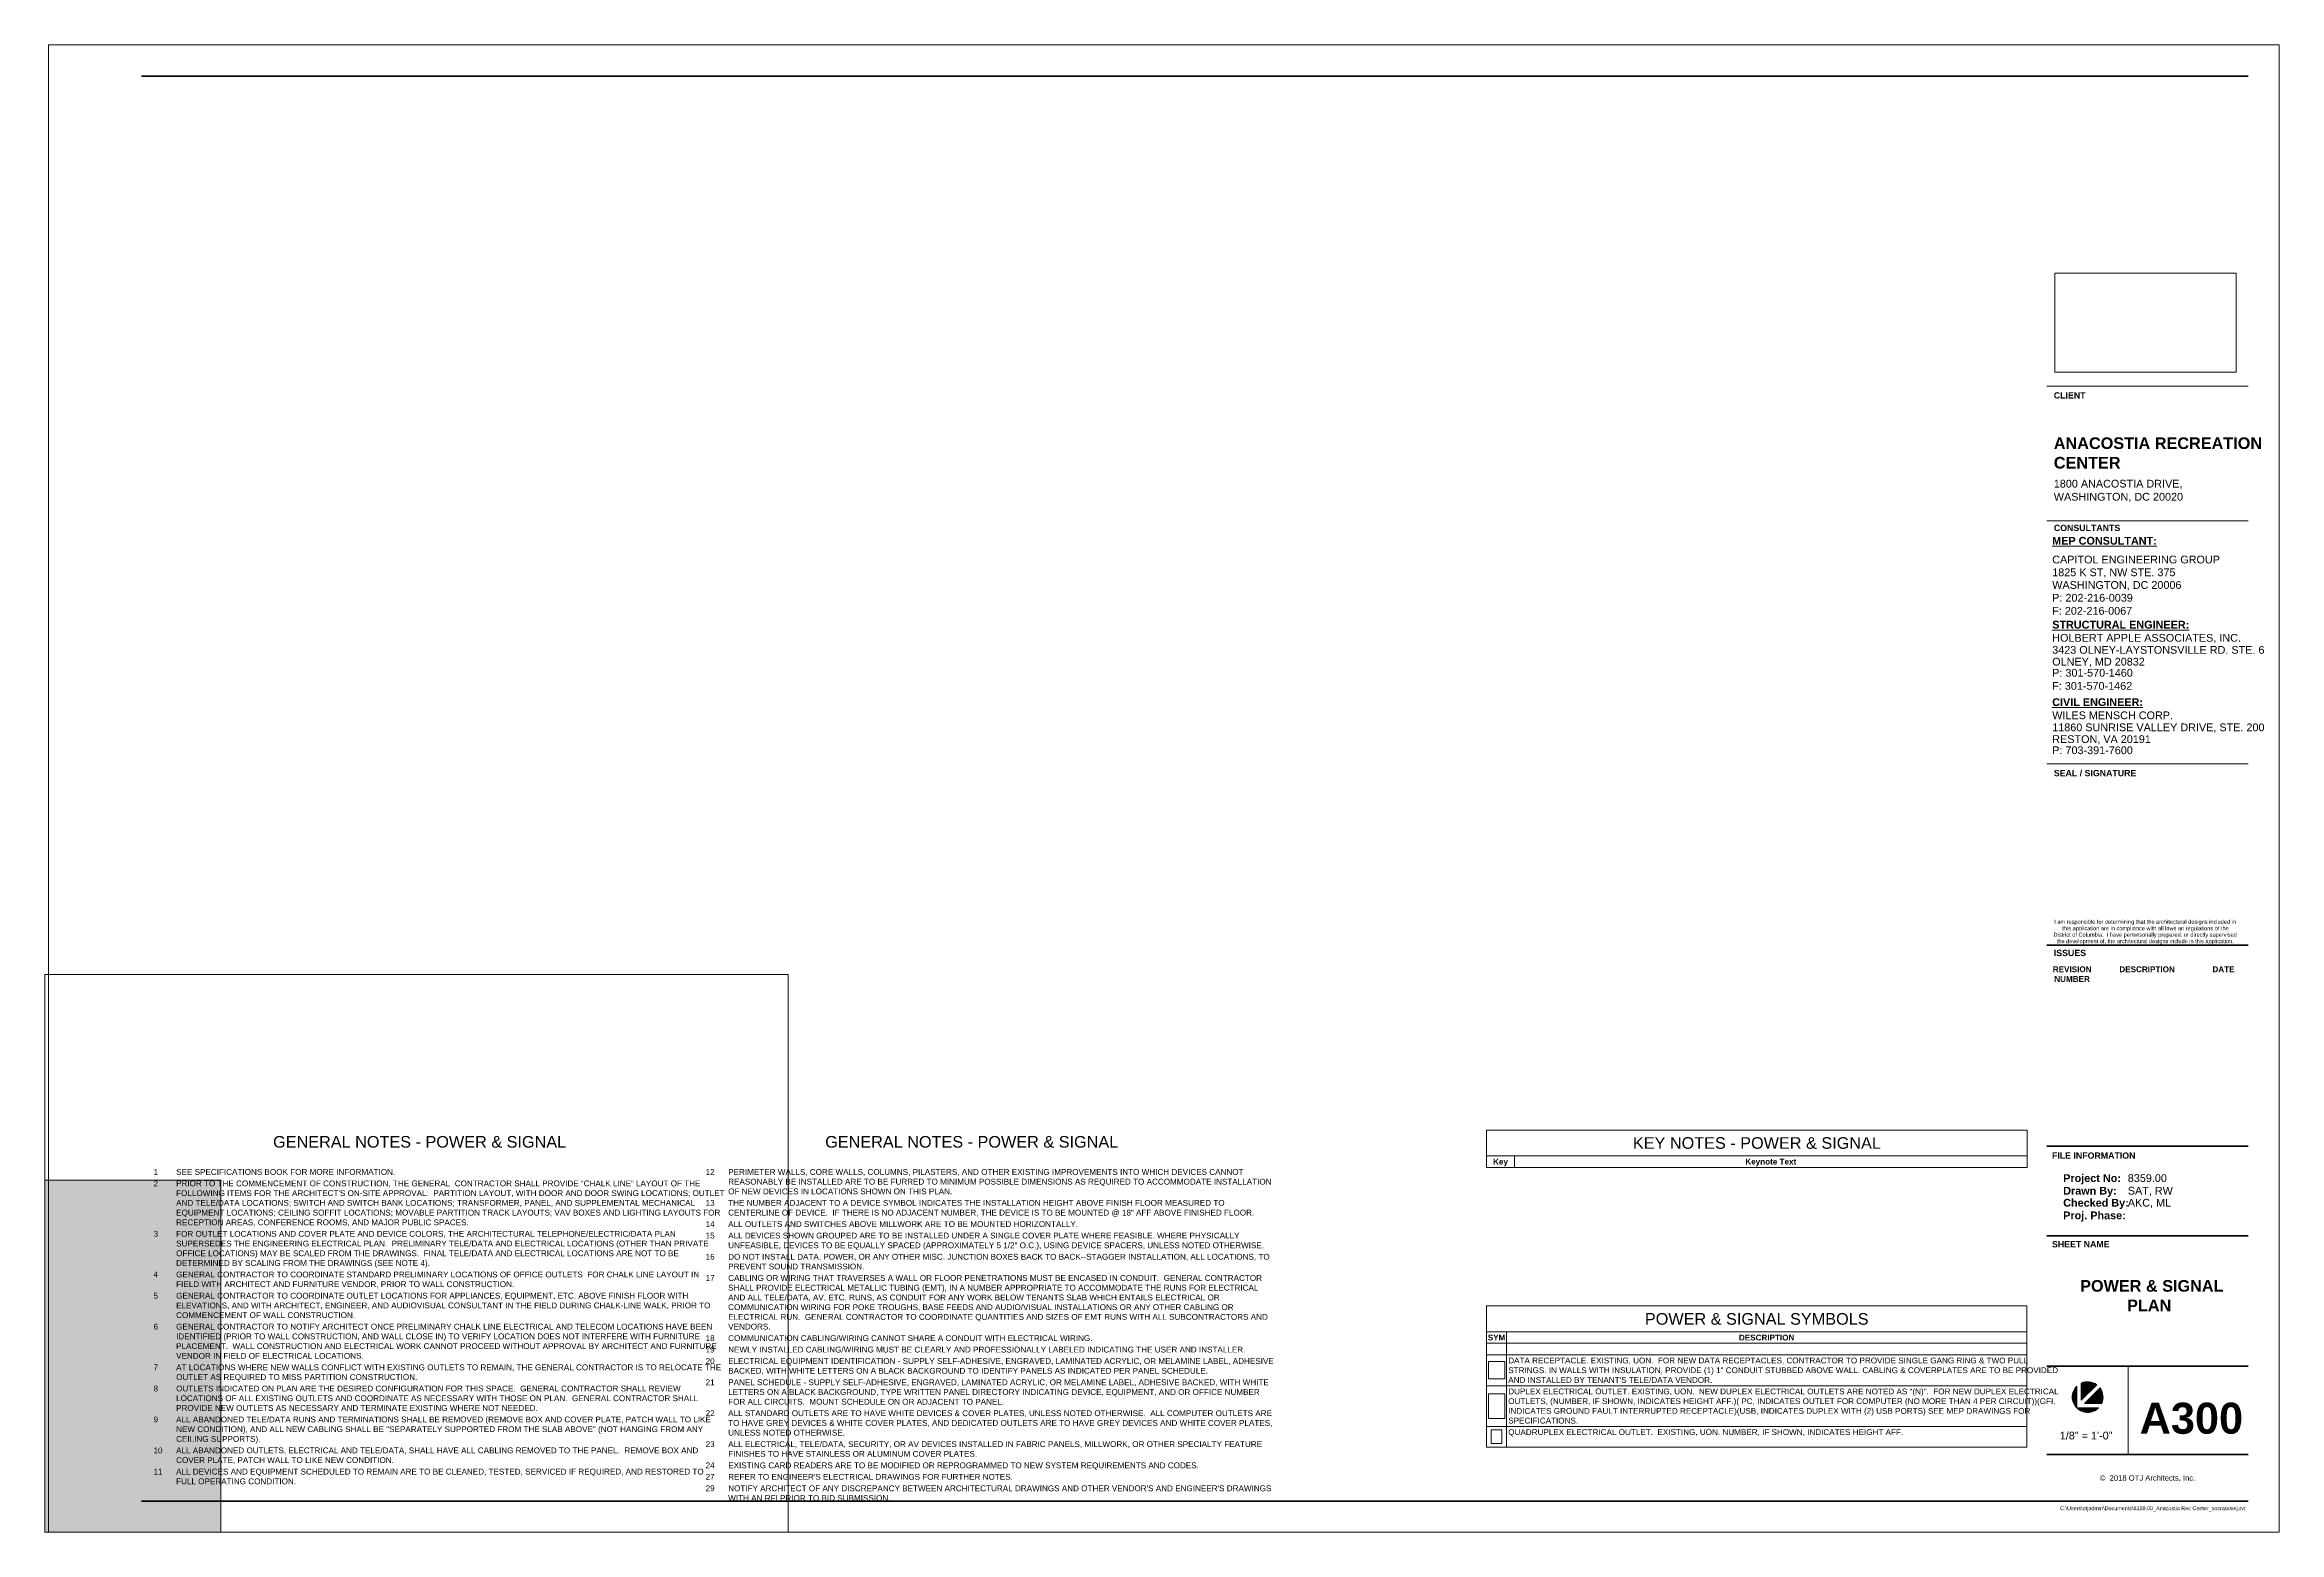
# Paper-space layout 'Layout1' of a CAD drawing. Header units: inches. Extents: x 0 to 36.1, y 0 to 24.
# The model-space entities are those that its viewports show. They can reach past a viewport. Long polylines and large blocks are cut down to what shows.
import ezdxf

# ---------------------------------------------------------------- set-up
doc = ezdxf.new("R2010")
doc.units = ezdxf.units.IN
doc.header["$MEASUREMENT"] = 0
for name, color, linetype, lineweight in [('A-ANNO-NOTE', 131, 'Continuous', 13), ('A-DETL-THIN', 151, 'Continuous', 9), ('A-WALL-PATT', 111, 'Continuous', 13), ('G-ANNO-SCHD', 231, 'Continuous', 9), ('G-ANNO-TTLB', 6, 'Continuous', 9), ('G-ANNO-TTLB-THIN', 151, 'Continuous', 9), ('G-ANNO-TTLB-WIDE', 214, 'Continuous', 50), ('I-WALL', 2, 'Continuous', 13)]:
    doc.layers.add(name, color=color, linetype=linetype, lineweight=lineweight)
doc.styles.add('Arial', font='arial.ttf', dxfattribs={"height": 0.06478088543391539})
doc.styles.add('Arial_B', font='arialbd.ttf', dxfattribs={"height": 0.09374999999999999})
doc.styles.add('Swis721 Lt BT_1', font='swissl.ttf', dxfattribs={"height": 0.1875})
doc.styles.add('Swis721 Lt BT_2', font='swissl.ttf', dxfattribs={"height": 0.09374999999999999})
doc.styles.add('Swis721 Lt BT_3', font='swissl.ttf', dxfattribs={"height": 0.08808360477741585})
doc.styles.add('Swis721 Lt BT_4', font='swissl.ttf', dxfattribs={"height": 0.125})
doc.styles.add('Swis721 Lt BT_5', font='swissl.ttf', dxfattribs={"height": 0.06249999999999999})
doc.styles.add('Swis721 Lt BT_B_1', font='', dxfattribs={"height": 0.09374999999999999})
doc.styles.add('Swis721 Lt BT_B_2', font='', dxfattribs={"height": 0.1015625})
doc.styles.add('Swis721 Lt BT_B_3', font='', dxfattribs={"height": 0.125})
doc.styles.add('Swis721 Lt BT_B_4', font='', dxfattribs={"height": 0.5})
doc.styles.add('Swis721 Lt BT_B_5', font='', dxfattribs={"height": 0.1875})
doc.styles.get('Swis721 Lt BT_B_1').set_extended_font_data('Swis721 Lt BT', bold=True)
doc.styles.get('Swis721 Lt BT_B_2').set_extended_font_data('Swis721 Lt BT', bold=True)
doc.styles.get('Swis721 Lt BT_B_3').set_extended_font_data('Swis721 Lt BT', bold=True)
doc.styles.get('Swis721 Lt BT_B_4').set_extended_font_data('Swis721 Lt BT', bold=True)
doc.styles.get('Swis721 Lt BT_B_5').set_extended_font_data('Swis721 Lt BT', bold=True)
picture_1 = doc.add_image_def('image1.jpg', size_in_pixel=(59, 77))
picture_2 = doc.add_image_def('image2.jpg', size_in_pixel=(225, 339))
picture_3 = doc.add_image_def('image3.jpg', size_in_pixel=(239, 253))
picture_4 = doc.add_image_def('image4.jpg', size_in_pixel=(2551, 1396))

# ---------------------------------------------------------------- blocks, each defined once
blk = doc.blocks.new('Titleblock - 24 x 36 - DC-6820859-POWER _ SIGNAL PLAN')
at = {"layer": 'G-ANNO-TTLB'}
h = blk.add_hatch(color=256, dxfattribs=at)
edge = h.paths.add_edge_path(flags=0)
edge.add_line((32.74361574744325, 2.366289712525808), (32.74361574744327, 2.014726805234743))
edge.add_arc((32.91939720108876, 2.190508258880287), 0.2485925157591469, 134.9999999999976, 225.0000000000103, ccw=False)
h = blk.add_hatch(color=256, dxfattribs=at)
edge = h.paths.add_edge_path(flags=0)
edge.add_line((32.8167311932547, 2.139542678589014), (32.81673119325466, 2.416910400493113))
edge.add_arc((32.91939720108876, 2.190508258880245), 0.2485925157591927, 53.456519335273924, 114.39274636470441, ccw=False)
edge.add_line((33.06741730075156, 2.390228786085882), (32.8167311932547, 2.139542678589014))
h = blk.add_hatch(color=256, dxfattribs=at)
edge = h.paths.add_edge_path(flags=0)
edge.add_line((33.14579934270159, 2.087842251046302), (32.86843162079754, 2.087842251046258))
edge.add_line((32.86843162079754, 2.087842251046258), (33.11911772829433, 2.338528358543134))
edge.add_arc((32.91939720108875, 2.190508258880339), 0.2485925157591396, -24.392746364694688, 36.54348066473068, ccw=False)
h = blk.add_hatch(color=256, dxfattribs=at)
edge = h.paths.add_edge_path(flags=0)
edge.add_line((32.74361574744326, 2.014726805234754), (33.09517865473428, 2.014726805234801))
edge.add_arc((32.91939720108876, 2.190508258880287), 0.2485925157591318, 225.0000000000059, 315.00000000000745, ccw=False)
at = {"layer": 'A-ANNO-NOTE', "lineweight": 9}
for p, q in [((32.74361574744327, 2.014726805234758), (32.74361574744325, 2.366289712525811)), ((32.74361574744325, 2.366289712525808), (32.74361574744326, 2.014726805234765)), ((32.74361574744327, 2.014726805234743), (32.74361574744325, 2.366289712525808)), ((32.81673119325466, 2.416910400493112), (32.8167311932547, 2.139542678589013)), ((32.8167311932547, 2.139542678589013), (32.81673119325465, 2.416910400493112)), ((32.81673119325466, 2.416910400493113), (32.8167311932547, 2.139542678589014)), ((33.06741730075156, 2.390228786085883), (32.8167311932547, 2.139542678589013)), ((32.8167311932547, 2.139542678589013), (33.06741730075156, 2.390228786085883)), ((32.8167311932547, 2.139542678589014), (33.06741730075156, 2.390228786085882)), ((33.11911772829436, 2.338528358543076), (32.86843162079754, 2.087842251046256)), ((32.86843162079754, 2.087842251046256), (33.11911772829437, 2.338528358543076)), ((33.11911772829433, 2.338528358543134), (32.86843162079754, 2.087842251046258)), ((33.09517865473428, 2.014726805234809), (32.74361574744327, 2.01472680523476)), ((32.74361574744327, 2.014726805234754), (33.09517865473428, 2.014726805234806)), ((33.09517865473428, 2.014726805234801), (32.74361574744326, 2.014726805234754)), ((33.14579934270159, 2.087842251046303), (32.86843162079754, 2.087842251046256)), ((32.86843162079754, 2.087842251046256), (33.14579934270159, 2.087842251046302)), ((32.86843162079754, 2.087842251046258), (33.14579934270159, 2.087842251046302))]:
    blk.add_line(p, q, dxfattribs=at)
for centre, radius, start, end in [((32.91939720108876, 2.190508258880286), 0.2485925157591469, 134.9999999999965, 225.00000000001), ((32.91939720108875, 2.190508258880294), 0.2485925157591369, 134.9999999999938, 224.9999999953102), ((32.91939720108876, 2.190508258880287), 0.2485925157591469, 134.999999999997, 225.0000000000097), ((32.91939720108876, 2.190508258880231), 0.2485925157591984, 53.45651933527447, 114.392746364705), ((32.91939720108876, 2.190508258880229), 0.2485925157592041, 53.45651933527543, 114.3927463647047), ((32.91939720108876, 2.190508258880245), 0.2485925157591927, 53.45651933527354, 114.3927463647041), ((32.91939720108876, 2.190508258880342), 0.2485925157591301, 335.6072536353043, 36.54348066473037), ((32.91939720108876, 2.19050825888034), 0.248592515759132, 335.607253635315, 36.54348066473069), ((32.91939720108875, 2.190508258880339), 0.2485925157591396, 335.607253635305, 36.54348066473039), ((32.91939720108876, 2.190508258880285), 0.2485925157591318, 225.000000000007, 315.0000000000085), ((32.91939720108875, 2.190508258880294), 0.2485925157591318, 224.9999999953095, 315.0000000000063), ((32.91939720108876, 2.190508258880287), 0.2485925157591369, 225.000000000006, 315.0000000000064)]:
    blk.add_arc(centre, radius, start, end, dxfattribs=at)
at = {"layer": 'G-ANNO-TTLB'}
for p, q in [((0.0124999999999992, 24.0125), (0.0124999999999992, 0.01249999999988205)), ((36.0125, 24.0125), (0.01249999999999929, 24.0125)), ((36.0125, 0.01249999999988205), (36.0125, 24.0125)), ((32.26249999999998, 18.50182749999995), (35.51249999999998, 18.50182749999995)), ((32.26249999999998, 18.50182749999995), (35.51249999999998, 18.50182749999995)), ((0.0124999999999992, 0.01249999999988205), (36.0125, 0.01249999999988205))]:
    blk.add_line(p, q, dxfattribs=at)
at = {"layer": 'G-ANNO-TTLB-THIN'}
for p, q in [((32.26249999999998, 16.33142379176223), (35.51249999999999, 16.33142379176223)), ((32.26249999999997, 12.40733910714828), (35.51249999999999, 12.40733910714828)), ((33.57501179533868, 2.690203614458643), (33.57501179533868, 1.262499999999882))]:
    blk.add_line(p, q, dxfattribs=at)
at = {"layer": 'G-ANNO-TTLB-WIDE'}
for p, q in [((35.51249999999999, 23.50249999999988), (1.512500000000036, 23.50249999999988)), ((32.26249999999997, 9.481457673865455), (35.51249999999999, 9.481457673865455)), ((35.51249999999999, 6.23808437727519), (32.26249999999996, 6.238084377275201)), ((35.51249999999999, 4.791063195861031), (32.26249999999996, 4.791063195861041)), ((32.26249999999996, 2.690203614458643), (35.51249999999999, 2.690203614458643)), ((32.26249999999995, 1.262499999999882), (35.51249999999999, 1.262499999999882)), ((1.512499999999998, 0.512499999999882), (32.26249999999998, 0.512499999999882)), ((32.26249999999998, 0.512499999999882), (35.51249999999999, 0.512499999999882))]:
    blk.add_line(p, q, dxfattribs=at)
at = {"layer": 'G-ANNO-TTLB', "attachment_point": 1}
for s, insert, char_height, width, style in [('CLIENT', (32.37337726309555, 18.4048593631446), 0.1015625, 0.5712812499999999, 'Swis721 Lt BT_B_2'), ('CONSULTANTS', (32.37428590828188, 16.26570565490687), 0.1015625, 1.199375, 'Swis721 Lt BT_B_2'), ('\\LMEP CONSULTANT:', (32.34764723457467, 16.07048089578847), 0.125, 1.94425, 'Swis721 Lt BT_B_3'), ('SEAL / SIGNATURE', (32.37325769334894, 12.31016955427129), 0.1015625, 1.4834375, 'Swis721 Lt BT_B_2'), ('I am responsible for determining that the architectural designs included in ', (32.37976370421768, 9.891953396049294), 0.06478088543391539, 3.519218749999999, 'Arial'), ('this application are in compliance with all laws an regulations of the ', (32.50997203755102, 9.787786729382626), 0.06478088543391539, 3.209906249999999, 'Arial'), ('District of Columbia.  I have pemvrsonally prepared, or directly supervised ', (32.36934703755102, 9.68362006271596), 0.06478088543391539, 3.53184375, 'Arial'), ('ISSUES', (32.37329619640249, 9.407423061719072), 0.1015625, 0.5807499999999998, 'Swis721 Lt BT_B_2'), ('the development of, the architectural designs include in this application.', (32.42143037088435, 9.579453396049294), 0.06478088543391539, 3.392968749999999, 'Arial'), ('REVISION', (32.35695457809687, 9.140284603439184), 0.09374999999999999, 0.7638124999999998, 'Arial_B'), ('DESCRIPTION', (33.43154503972991, 9.140284603439184), 0.09374999999999999, 1.098375, 'Arial_B'), ('DATE', (34.9337205070849, 9.140284603439184), 0.09374999999999999, 0.4355624999999999, 'Arial_B'), ('NUMBER', (32.38039207809687, 8.984034603439184), 0.09374999999999999, 0.7101562499999998, 'Arial_B'), ('FILE INFORMATION', (32.3437895233209, 6.137686378713225), 0.1015625, 1.51815625, 'Swis721 Lt BT_B_2'), ('Project No:', (32.5251891811193, 5.786302740495375), 0.125, 1.05103125, 'Swis721 Lt BT_B_3'), ('Drawn By:', (32.5251891811193, 5.582971810793804), 0.125, 0.9658125, 'Swis721 Lt BT_B_3'), ('Checked By:', (32.5251891811193, 5.388781716767459), 0.125, 1.20253125, 'Swis721 Lt BT_B_3'), ('Proj. Phase:', (32.5251891811193, 5.185169475354638), 0.125, 1.13625, 'Swis721 Lt BT_B_3'), ('SHEET NAME', (32.3437895233209, 4.70809458642389), 0.1015625, 1.0415625, 'Swis721 Lt BT_B_2'), ('©  2018 OTJ Architects, Inc.', (33.11587570819173, 0.9295714964828042), 0.08808360477741585, 1.855875, 'Swis721 Lt BT_3')]:
    blk.add_mtext(s, dxfattribs=dict(at, insert=insert, char_height=char_height, width=width, style=style))
at = {"layer": 'G-ANNO-TTLB'}
image = blk.add_image(picture_4, insert=(32.39115841158299, 18.72602272428799), size_in_units=(2.92585334867135, 1.601133388767229), dxfattribs=at)
image.dxf.flags = 7

msp = doc.modelspace()

# ---------------------------------------------------------------- hatches: boundary and pattern name
at = {"layer": 'A-WALL-PATT', "lineweight": 9}
msp.add_hatch(color=7, dxfattribs=at).paths.add_polyline_path([(-4.334693994157191, -111.4188982957503), (1.790306005842694, -111.4188982957503), (1.790306005843035, 6.074894114387461), (-4.33469399415685, 6.074894114387461), (-4.334693994157191, -36.77843600522078)], flags=0)

# ---------------------------------------------------------------- linework, layer by layer
at = {"layer": 'I-WALL', "color": 8, "lineweight": 20}
for p, q in [((1.790306005843007, 6.074894114387456), (-123.482177236282, 6.074894114387674)), ((1.790306005842818, -111.4188982957502), (1.790306005843007, 6.074894114387461))]:
    msp.add_line(p, q, dxfattribs=at)

psp = doc.layouts.get("Layout1")

# ---------------------------------------------------------------- linework, layer by layer
at = {"layer": 'A-DETL-THIN'}
for p, q in [((23.26987684781046, 6.49074660806875), (23.26987684781046, 6.074079941402084)), ((31.99279498458374, 6.49074660806875), (23.26987684781047, 6.49074660806875)), ((31.99279498458374, 6.074079941402084), (31.99279498458374, 6.49074660806875)), ((23.26987684781046, 6.074079941402084), (23.26987684781046, 5.888914010639358)), ((23.26987684781046, 6.074079941402084), (31.99279498458374, 6.074079941402084)), ((31.99279498458374, 5.888914010639358), (23.26987684781047, 5.888914010639358)), ((23.71750866726315, 6.074079941402084), (23.71750866726315, 5.888914010639358)), ((31.99279498458374, 6.074079941402084), (31.99279498458374, 5.888914010639358)), ((23.26987684781046, 3.652056203314138), (23.26987684781046, 3.235389536647472)), ((31.98701141532647, 3.652056203314138), (23.26987684781046, 3.652056203314138)), ((31.98701141532647, 3.235389536647472), (31.98701141532647, 3.652056203314138)), ((23.26987684781046, 3.235389536647472), (23.26987684781046, 3.050223605884746)), ((23.26987684781046, 3.235389536647472), (31.98701141532647, 3.235389536647472)), ((23.59016376820417, 3.050223605884746), (23.26987684781046, 3.050223605884746)), ((23.26987684781046, 3.050223605884746), (23.26987684781046, 2.865057675122021)), ((23.59016376820417, 3.235389536647472), (23.59016376820417, 3.050223605884746)), ((31.98701141532647, 3.050223605884746), (23.59016376820417, 3.050223605884746)), ((23.59016376820417, 3.050223605884746), (23.59016376820417, 2.865057675122021)), ((31.98701141532647, 3.235389536647472), (31.98701141532647, 3.050223605884746)), ((31.98701141532647, 3.050223605884746), (31.98701141532647, 2.865057675122021)), ((23.59016376820417, 2.865057675122021), (23.26987684781046, 2.865057675122021)), ((23.26987684781046, 2.865057675122021), (23.26987684781046, 2.365809882833845)), ((31.98701141532647, 2.865057675122021), (23.59016376820417, 2.865057675122021)), ((23.59016376820417, 2.865057675122021), (23.59016376820417, 2.365809882833845)), ((31.98701141532647, 2.865057675122021), (31.98701141532647, 2.365809882833845)), ((23.59016376820417, 2.365809882833845), (23.26987684781046, 2.365809882833845)), ((23.26987684781046, 2.365809882833845), (23.26987684781046, 1.709521159782943)), ((31.98701141532647, 2.365809882833845), (23.59016376820417, 2.365809882833845)), ((23.59016376820417, 2.365809882833845), (23.59016376820417, 1.709521159782943)), ((31.98701141532647, 2.365809882833845), (31.98701141532647, 1.709521159782943)), ((23.59016376820417, 1.709521159782943), (23.26987684781046, 1.709521159782943)), ((23.26987684781046, 1.709521159782943), (23.26987684781046, 1.37618782644961)), ((31.98701141532647, 1.709521159782943), (23.59016376820417, 1.709521159782943)), ((23.59016376820417, 1.709521159782943), (23.59016376820417, 1.37618782644961)), ((31.98701141532647, 1.709521159782943), (31.98701141532647, 1.37618782644961)), ((23.59016376820417, 1.37618782644961), (23.26987684781046, 1.37618782644961)), ((31.98701141532647, 1.37618782644961), (23.59016376820417, 1.37618782644961))]:
    psp.add_line(p, q, dxfattribs=at)

# ---------------------------------------------------------------- block references
at = {"layer": 'G-ANNO-TTLB'}
psp.add_blockref('Titleblock - 24 x 36 - DC-6820859-POWER _ SIGNAL PLAN', (0.04919969163946534, -0.008514336461123716), dxfattribs=at)

# ---------------------------------------------------------------- texts
at = {"layer": 'G-ANNO-SCHD', "line_spacing_factor": 1.005061956881442}
for s, insert, char_height, width, attachment_point, style in [('GENERAL NOTES - POWER & SIGNAL', (6.050569075945129, 6.394448550516239), 0.1875, 5.285144270403957, 2, 'Swis721 Lt BT_1'), ('GENERAL NOTES - POWER & SIGNAL', (14.95977371669366, 6.394448550516239), 0.1875, 5.285144270403957, 2, 'Swis721 Lt BT_1'), ('KEY NOTES - POWER & SIGNAL', (27.6313359161971, 6.375688716277781), 0.1875, 4.456521022258861, 2, 'Swis721 Lt BT_1'), ('1', (1.756386943087497, 5.861728600267635), 0.09374999999999999, 0.08309975267930748, 1, 'Swis721 Lt BT_2'), ('SEE SPECIFICATIONS BOOK FOR MORE INFORMATION.', (2.12097027642083, 5.861728600267635), 0.09374999999999999, 3.955548227535036, 1, 'Swis721 Lt BT_2'), ('12', (10.66559158383603, 5.861728600267635), 0.09374999999999999, 0.166199505358615, 1, 'Swis721 Lt BT_2'), ('PERIMETER WALLS, CORE WALLS, COLUMNS, PILASTERS, AND OTHER EXISTING IMPROVEMENTS INTO WHICH DEVICES CANNOT\\PREASONABLY BE INSTALLED ARE TO BE FURRED TO MINIMUM POSSIBLE DIMENSIONS AS REQUIRED TO ACCOMMODATE INSTALLATION\\POF NEW DEVICES IN LOCATIONS SHOWN ON THIS PLAN.', (11.03017491716937, 5.861728600267635), 0.09374999999999999, 9.787963726298432, 1, 'Swis721 Lt BT_2'), ('Key', (23.4936927575368, 6.028134696791903), 0.09374999999999999, 0.2587963726298433, 2, 'Swis721 Lt BT_B_1'), ('Keynote Text', (27.85515182592344, 6.028134696791903), 0.09374999999999999, 0.8879802143446, 2, 'Swis721 Lt BT_B_1'), ('2', (1.756386943087497, 5.67656266950491), 0.09374999999999999, 0.08309975267930748, 1, 'Swis721 Lt BT_2'), ("PRIOR TO THE COMMENCEMENT OF CONSTRUCTION, THE GENERAL  CONTRACTOR SHALL PROVIDE “CHALK LINE” LAYOUT OF THE\\PFOLLOWING ITEMS FOR THE ARCHITECT'S ON-SITE APPROVAL:  PARTITION LAYOUT, WITH DOOR AND DOOR SWING LOCATIONS; OUTLET\\PAND TELE/DATA LOCATIONS; SWITCH AND SWITCH BANK LOCATIONS; TRANSFORMER, PANEL, AND SUPPLEMENTAL MECHANICAL\\PEQUIPMENT LOCATIONS; CEILING SOFFIT LOCATIONS; MOVABLE PARTITION TRACK LAYOUTS; VAV BOXES AND LIGHTING LAYOUTS FOR\\PRECEPTION AREAS, CONFERENCE ROOMS, AND MAJOR PUBLIC SPACES.", (2.12097027642083, 5.67656266950491), 0.09374999999999999, 9.850882110469907, 1, 'Swis721 Lt BT_2'), ('13', (10.66559158383603, 5.362480807979459), 0.09374999999999999, 0.166199505358615, 1, 'Swis721 Lt BT_2'), ('THE NUMBER ADJACENT TO A DEVICE SYMBOL INDICATES THE INSTALLATION HEIGHT ABOVE FINISH FLOOR MEASURED TO\\PCENTERLINE OF DEVICE.  IF THERE IS NO ADJACENT NUMBER, THE DEVICE IS TO BE MOUNTED @ 18" AFF ABOVE FINISHED FLOOR.', (11.03017491716937, 5.362480807979459), 0.09374999999999999, 9.476933223413024, 1, 'Swis721 Lt BT_2'), ('3', (1.756386943087497, 4.863233015691283), 0.09374999999999999, 0.08309975267930748, 1, 'Swis721 Lt BT_2'), ('FOR OUTLET LOCATIONS AND COVER PLATE AND DEVICE COLORS, THE ARCHITECTURAL TELEPHONE/ELECTRIC/DATA PLAN\\PSUPERSEDES THE ENGINEERING ELECTRICAL PLAN.  PRELIMINARY TELE/DATA AND ELECTRICAL LOCATIONS (OTHER THAN PRIVATE\\POFFICE LOCATIONS) MAY BE SCALED FROM THE DRAWINGS.  FINAL TELE/DATA AND ELECTRICAL LOCATIONS ARE NOT TO BE\\PDETERMINED BY SCALING FROM THE DRAWINGS (SEE NOTE 4).', (2.12097027642083, 4.863233015691283), 0.09374999999999999, 9.514921681780706, 1, 'Swis721 Lt BT_2'), ('14', (10.66559158383603, 5.020273946454009), 0.09374999999999999, 0.166199505358615, 1, 'Swis721 Lt BT_2'), ('15', (10.66559158383603, 4.835108015691283), 0.09374999999999999, 0.166199505358615, 1, 'Swis721 Lt BT_2'), ('ALL OUTLETS AND SWITCHES ABOVE MILLWORK ARE TO BE MOUNTED HORIZONTALLY.', (11.03017491716937, 5.020273946454009), 0.09374999999999999, 6.294212695795546, 1, 'Swis721 Lt BT_2'), ('ALL DEVICES SHOWN GROUPED ARE TO BE INSTALLED UNDER A SINGLE COVER PLATE WHERE FEASIBLE. WHERE PHYSICALLY\\PUNFEASIBLE, DEVICES TO BE EQUALLY SPACED (APPROXIMATELY 5 1/2" O.C.), USING DEVICE SPACERS, UNLESS NOTED OTHERWISE.', (11.03017491716937, 4.835108015691283), 0.09374999999999999, 9.606331409727945, 1, 'Swis721 Lt BT_2'), ('16', (10.66559158383603, 4.492901154165833), 0.09374999999999999, 0.166199505358615, 1, 'Swis721 Lt BT_2'), ('DO NOT INSTALL DATA, POWER, OR ANY OTHER MISC. JUNCTION BOXES BACK TO BACK--STAGGER INSTALLATION, ALL LOCATIONS, TO\\PPREVENT SOUND TRANSMISSION.', (11.03017491716937, 4.492901154165833), 0.09374999999999999, 9.77134377576257, 1, 'Swis721 Lt BT_2'), ('4', (1.756386943087497, 4.206944292640381), 0.09374999999999999, 0.08309975267930748, 1, 'Swis721 Lt BT_2'), ('GENERAL CONTRACTOR TO COORDINATE STANDARD PRELIMINARY LOCATIONS OF OFFICE OUTLETS  FOR CHALK LINE LAYOUT IN\\PFIELD WITH ARCHITECT AND FURNITURE VENDOR, PRIOR TO WALL CONSTRUCTION.', (2.12097027642083, 4.206944292640381), 0.09374999999999999, 9.415201978565538, 1, 'Swis721 Lt BT_2'), ('17', (10.66559158383603, 4.150694292640382), 0.09374999999999999, 0.166199505358615, 1, 'Swis721 Lt BT_2'), ('CABLING OR WIRING THAT TRAVERSES A WALL OR FLOOR PENETRATIONS MUST BE ENCASED IN CONDUIT.  GENERAL CONTRACTOR\\PSHALL PROVIDE ELECTRICAL METALLIC TUBING (EMT), IN A NUMBER APPROPRIATE TO ACCOMMODATE THE RUNS FOR ELECTRICAL\\PAND ALL TELE/DATA, AV, ETC. RUNS, AS CONDUIT FOR ANY WORK BELOW TENANTS SLAB WHICH ENTAILS ELECTRICAL OR\\PCOMMUNICATION WIRING FOR POKE TROUGHS, BASE FEEDS AND AUDIO/VISUAL INSTALLATIONS OR ANY OTHER CABLING OR\\PELECTRICAL RUN.  GENERAL CONTRACTOR TO COORDINATE QUANTITIES AND SIZES OF EMT RUNS WITH ALL SUBCONTRACTORS AND\\PVENDORS.', (11.03017491716937, 4.150694292640382), 0.09374999999999999, 9.711986809563063, 1, 'Swis721 Lt BT_2'), ('5', (1.756386943087497, 3.864737431114931), 0.09374999999999999, 0.08309975267930748, 1, 'Swis721 Lt BT_2'), ('GENERAL CONTRACTOR TO COORDINATE OUTLET LOCATIONS FOR APPLIANCES, EQUIPMENT, ETC. ABOVE FINISH FLOOR WITH\\PELEVATIONS, AND WITH ARCHITECT, ENGINEER, AND AUDIOVISUAL CONSULTANT IN THE FIELD DURING CHALK-LINE WALK, PRIOR TO\\PCOMMENCEMENT OF WALL CONSTRUCTION.', (2.12097027642083, 3.864737431114931), 0.09374999999999999, 9.617015663643857, 1, 'Swis721 Lt BT_2'), ('6', (1.756386943087497, 3.365489638826754), 0.09374999999999999, 0.08309975267930748, 1, 'Swis721 Lt BT_2'), ('GENERAL CONTRACTOR TO NOTIFY ARCHITECT ONCE PRELIMINARY CHALK LINE ELECTRICAL AND TELECOM LOCATIONS HAVE BEEN\\PIDENTIFIED (PRIOR TO WALL CONSTRUCTION, AND WALL CLOSE IN) TO VERIFY LOCATION DOES NOT INTERFERE WITH FURNITURE\\PPLACEMENT.  WALL CONSTRUCTION AND ELECTRICAL WORK CANNOT PROCEED WITHOUT APPROVAL BY ARCHITECT AND FURNITURE\\PVENDOR IN FIELD OF ELECTRICAL LOCATIONS.', (2.12097027642083, 3.365489638826754), 0.09374999999999999, 9.714361088211044, 1, 'Swis721 Lt BT_2'), ('POWER & SIGNAL SYMBOLS', (27.62844413156846, 3.53699831152317), 0.1875, 4.029150865622423, 2, 'Swis721 Lt BT_1'), ('18', (10.66559158383603, 3.18032370806403), 0.09374999999999999, 0.166199505358615, 1, 'Swis721 Lt BT_2'), ('19', (10.66559158383603, 2.995157777301304), 0.09374999999999999, 0.166199505358615, 1, 'Swis721 Lt BT_2'), ('COMMUNICATION CABLING/WIRING CANNOT SHARE A CONDUIT WITH ELECTRICAL WIRING.', (11.03017491716937, 3.18032370806403), 0.09374999999999999, 6.588623248145094, 1, 'Swis721 Lt BT_2'), ('NEWLY INSTALLED CABLING/WIRING MUST BE CLEARLY AND PROFESSIONALLY LABELED INDICATING THE USER AND INSTALLER.', (11.03017491716937, 2.995157777301304), 0.09374999999999999, 9.284616652926626, 1, 'Swis721 Lt BT_2'), ('SYM', (23.43002030800731, 3.189444292037291), 0.09374999999999999, 0.3134047815333882, 2, 'Swis721 Lt BT_B_1'), ('DESCRIPTION', (27.78858759176532, 3.189444292037291), 0.09374999999999999, 1.003132728771641, 2, 'Swis721 Lt BT_B_1'), ('7', (1.756386943087497, 2.709200915775853), 0.09374999999999999, 0.08309975267930748, 1, 'Swis721 Lt BT_2'), ('AT LOCATIONS WHERE NEW WALLS CONFLICT WITH EXISTING OUTLETS TO REMAIN, THE GENERAL CONTRACTOR IS TO RELOCATE THE\\POUTLET AS REQUIRED TO MISS PARTITION CONSTRUCTION.', (2.12097027642083, 2.709200915775853), 0.09374999999999999, 9.76184666117065, 1, 'Swis721 Lt BT_2'), ('20', (10.66559158383603, 2.809991846538578), 0.09374999999999999, 0.166199505358615, 1, 'Swis721 Lt BT_2'), ('ELECTRICAL EQUIPMENT IDENTIFICATION - SUPPLY SELF-ADHESIVE, ENGRAVED, LAMINATED ACRYLIC, OR MELAMINE LABEL, ADHESIVE\\PBACKED, WITH WHITE LETTERS ON A BLACK BACKGROUND TO IDENTIFY PANELS AS INDICATED PER PANEL SCHEDULE.', (11.03017491716937, 2.809991846538578), 0.09374999999999999, 9.77015663643858, 1, 'Swis721 Lt BT_2'), ('DATA RECEPTACLE. EXISTING, UON.  FOR NEW DATA RECEPTACLES, CONTRACTOR TO PROVIDE SINGLE GANG RING & TWO PULL\\PSTRINGS. IN WALLS WITH INSULATION, PROVIDE (1) 1" CONDUIT STUBBED ABOVE WALL. CABLING & COVERPLATES ARE TO BE PROVIDED\\PAND INSTALLED BY TENANT\'S TELE/DATA VENDOR.', (23.61828876820417, 2.819112430511841), 0.09374999999999999, 9.859192085737838, 1, 'Swis721 Lt BT_2'), ('8', (1.756386943087497, 2.366994054250402), 0.09374999999999999, 0.08309975267930748, 1, 'Swis721 Lt BT_2'), ('OUTLETS INDICATED ON PLAN ARE THE DESIRED CONFIGURATION FOR THIS SPACE.  GENERAL CONTRACTOR SHALL REVIEW\\PLOCATIONS OF ALL EXISTING OUTLETS AND COORDINATE AS NECESSARY WITH THOSE ON PLAN.  GENERAL CONTRACTOR SHALL\\PPROVIDE NEW OUTLETS AS NECESSARY AND TERMINATE EXISTING WHERE NOT NEEDED.', (2.12097027642083, 2.366994054250402), 0.09374999999999999, 9.397394888705687, 1, 'Swis721 Lt BT_2'), ('21', (10.66559158383603, 2.467784985013128), 0.09374999999999999, 0.166199505358615, 1, 'Swis721 Lt BT_2'), ('PANEL SCHEDULE - SUPPLY SELF-ADHESIVE, ENGRAVED, LAMINATED ACRYLIC, OR MELAMINE LABEL, ADHESIVE BACKED, WITH WHITE\\PLETTERS ON A BLACK BACKGROUND, TYPE WRITTEN PANEL DIRECTORY INDICATING DEVICE, EQUIPMENT, AND OR OFFICE NUMBER\\PFOR ALL CIRCUITS.  MOUNT SCHEDULE ON OR ADJACENT TO PANEL.', (11.03017491716937, 2.467784985013128), 0.09374999999999999, 9.700115416323163, 1, 'Swis721 Lt BT_2'), ('DUPLEX ELECTRICAL OUTLET. EXISTING, UON.  NEW DUPLEX ELECTRICAL OUTLETS ARE NOTED AS "(N)".  FOR NEW DUPLEX ELECTRICAL\\POUTLETS, (NUMBER, IF SHOWN, INDICATES HEIGHT AFF.)( PC, INDICATES OUTLET FOR COMPUTER (NO MORE THAN 4 PER CIRCUIT))(GFI,\\PINDICATES GROUND FAULT INTERRUPTED RECEPTACLE)(USB, INDICATES DUPLEX WITH (2) USB PORTS) SEE MEP DRAWINGS FOR\\PSPECIFICATIONS.', (23.61828876820417, 2.319864638223665), 0.09374999999999999, 9.87343775762572, 1, 'Swis721 Lt BT_2'), ('9', (1.756386943087497, 1.867746261962226), 0.09374999999999999, 0.08309975267930748, 1, 'Swis721 Lt BT_2'), ('ALL ABANDONED TELE/DATA RUNS AND TERMINATIONS SHALL BE REMOVED (REMOVE BOX AND COVER PLATE, PATCH WALL TO LIKE\\PNEW CONDITION), AND ALL NEW CABLING SHALL BE "SEPARATELY SUPPORTED FROM THE SLAB ABOVE" (NOT HANGING FROM ANY\\PCEILING SUPPORTS).', (2.12097027642083, 1.867746261962226), 0.09374999999999999, 9.625325638911788, 1, 'Swis721 Lt BT_2'), ('22', (10.66559158383603, 1.968537192724952), 0.09374999999999999, 0.166199505358615, 1, 'Swis721 Lt BT_2'), ('ALL STANDARD OUTLETS ARE TO HAVE WHITE DEVICES & COVER PLATES, UNLESS NOTED OTHERWISE.  ALL COMPUTER OUTLETS ARE\\PTO HAVE GREY DEVICES & WHITE COVER PLATES, AND DEDICATED OUTLETS ARE TO HAVE GREY DEVICES AND WHITE COVER PLATES,\\PUNLESS NOTED OTHERWISE.', (11.03017491716937, 1.968537192724952), 0.09374999999999999, 9.720296784830996, 1, 'Swis721 Lt BT_2'), ('23', (10.66559158383603, 1.469289400436776), 0.09374999999999999, 0.166199505358615, 1, 'Swis721 Lt BT_2'), ('ALL ELECTRICAL, TELE/DATA, SECURITY, OR AV DEVICES INSTALLED IN FABRIC PANELS, MILLWORK, OR OTHER SPECIALTY FEATURE\\PFINISHES TO HAVE STAINLESS OR ALUMINUM COVER PLATES.', (11.03017491716937, 1.469289400436776), 0.09374999999999999, 9.514921681780706, 1, 'Swis721 Lt BT_2'), ('QUADRUPLEX ELECTRICAL OUTLET.  EXISTING, UON. NUMBER, IF SHOWN, INDICATES HEIGHT AFF.', (23.61828876820417, 1.663575915172763), 0.09374999999999999, 7.113338829348721, 1, 'Swis721 Lt BT_2'), ('10', (1.756386943087497, 1.36849846967405), 0.09374999999999999, 0.166199505358615, 1, 'Swis721 Lt BT_2'), ('ALL ABANDONED OUTLETS, ELECTRICAL AND TELE/DATA, SHALL HAVE ALL CABLING REMOVED TO THE PANEL.  REMOVE BOX AND\\PCOVER PLATE, PATCH WALL TO LIKE NEW CONDITION.', (2.12097027642083, 1.36849846967405), 0.09374999999999999, 9.414014839241549, 1, 'Swis721 Lt BT_2'), ('24', (10.66559158383603, 1.127082538911325), 0.09374999999999999, 0.166199505358615, 1, 'Swis721 Lt BT_2'), ('EXISTING CARD READERS ARE TO BE MODIFIED OR REPROGRAMMED TO NEW SYSTEM REQUIREMENTS AND CODES.', (11.03017491716937, 1.127082538911325), 0.09374999999999999, 8.444122011541632, 1, 'Swis721 Lt BT_2'), ('11', (1.756386943087497, 1.0262916081486), 0.09374999999999999, 0.166199505358615, 1, 'Swis721 Lt BT_2'), ('ALL DEVICES AND EQUIPMENT SCHEDULED TO REMAIN ARE TO BE CLEANED, TESTED, SERVICED IF REQUIRED, AND RESTORED TO\\PFULL OPERATING CONDITION.', (2.12097027642083, 1.0262916081486), 0.09374999999999999, 9.470997526793072, 1, 'Swis721 Lt BT_2'), ('27', (10.66559158383603, 0.9419166081485996), 0.09374999999999999, 0.166199505358615, 1, 'Swis721 Lt BT_2'), ('29', (10.66559158383603, 0.756750677385874), 0.09374999999999999, 0.166199505358615, 1, 'Swis721 Lt BT_2'), ("NOTIFY ARCHITECT OF ANY DISCREPANCY BETWEEN ARCHITECTURAL DRAWINGS AND OTHER VENDOR'S AND ENGINEER'S DRAWINGS\\PWITH AN RFI PRIOR TO BID SUBMISSION.", (11.03017491716937, 0.756750677385874), 0.09374999999999999, 9.717922506183015, 1, 'Swis721 Lt BT_2'), ("REFER TO ENGINEER'S ELECTRICAL DRAWINGS FOR FURTHER NOTES.", (11.03017491716937, 0.9419166081485996), 0.09374999999999999, 5.080956306677658, 1, 'Swis721 Lt BT_2')]:
    psp.add_mtext(s, dxfattribs=dict(at, insert=insert, char_height=char_height, width=width, attachment_point=attachment_point, style=style))
at = {"layer": 'G-ANNO-TTLB', "attachment_point": 1}
for s, insert, char_height, width, style in [('ANACOSTIA RECREATION', (32.42245738498841, 17.667606940445), 0.1875, 3.7811875, 'Swis721 Lt BT_B_5'), ('CENTER', (32.42245738498841, 17.35250277377833), 0.1875, 1.224625, 'Swis721 Lt BT_B_5'), ('1800 ANACOSTIA DRIVE,', (32.42245738498841, 16.983084786426), 0.125, 2.34825, 'Swis721 Lt BT_4'), ('WASHINGTON, DC 20020', (32.42245738498841, 16.772147286426), 0.125, 2.4050625, 'Swis721 Lt BT_4'), ('CAPITOL ENGINEERING GROUP', (32.39684692621413, 15.75896350712067), 0.125, 3.067874999999999, 'Swis721 Lt BT_4'), ('1825 K ST, NW STE. 375', (32.39684692621413, 15.55267625262296), 0.125, 2.275656249999999, 'Swis721 Lt BT_4'), ('WASHINGTON, DC 20006', (32.39684692621413, 15.34878671566236), 0.125, 2.4050625, 'Swis721 Lt BT_4'), ('P: 202-216-0039', (32.39684692621413, 15.142394812085), 0.125, 1.51815625, 'Swis721 Lt BT_4'), ('F: 202-216-0067', (32.39684692621413, 14.931457312085), 0.125, 1.511843749999999, 'Swis721 Lt BT_4'), ('\\LSTRUCTURAL ENGINEER:', (32.39684692621413, 14.70832232093118), 0.125, 2.521843749999999, 'Swis721 Lt BT_B_3'), ('HOLBERT APPLE ASSOCIATES, INC.', (32.39684692621413, 14.49571179051938), 0.125, 3.43715625, 'Swis721 Lt BT_4'), ('3423 OLNEY-LAYSTONSVILLE RD. STE. 6', (32.39684692621413, 14.30127345906981), 0.125, 3.866406249999999, 'Swis721 Lt BT_4'), ('OLNEY, MD 20832', (32.39684692621412, 14.11107818081557), 0.125, 1.729625, 'Swis721 Lt BT_4'), ('P: 301-570-1460', (32.39684692621412, 13.93158755110777), 0.125, 1.51815625, 'Swis721 Lt BT_4'), ('F: 301-570-1462', (32.39684692621412, 13.72065005110777), 0.125, 1.511843749999999, 'Swis721 Lt BT_4'), ('\\LCIVIL ENGINEER:', (32.39684692621413, 13.45832232093118), 0.125, 1.672812499999999, 'Swis721 Lt BT_B_3'), ('WILES MENSCH CORP.', (32.39684692621413, 13.24571179051938), 0.125, 2.222, 'Swis721 Lt BT_4'), ('11860 SUNRISE VALLEY DRIVE, STE. 200', (32.39684692621413, 13.05127345906981), 0.125, 3.853781249999999, 'Swis721 Lt BT_4'), ('RESTON, VA 20191', (32.39684692621412, 12.86107818081557), 0.125, 1.805375, 'Swis721 Lt BT_4'), ('P: 703-391-7600', (32.39684692621412, 12.68158755110777), 0.125, 1.51815625, 'Swis721 Lt BT_4'), ('8359.00', (33.61669270407861, 5.777788404034252), 0.125, 0.7385624999999999, 'Swis721 Lt BT_4'), ('SAT, RW', (33.61669270407861, 5.57445747433268), 0.125, 0.8048437499999997, 'Swis721 Lt BT_4'), ('AKC, ML', (33.61669270407861, 5.380267380306336), 0.125, 0.81115625, 'Swis721 Lt BT_4'), ('POWER & SIGNAL', (32.84735886439812, 4.070001639391211), 0.1875, 2.625999999999999, 'Swis721 Lt BT_B_5'), ('PLAN', (33.60517136439812, 3.754897472724544), 0.1875, 0.7922187499999999, 'Swis721 Lt BT_B_5'), ('A300', (33.80762169262675, 2.090899195556992), 0.5, 1.87796875, 'Swis721 Lt BT_B_4'), (' 1/8" = 1\'-0"', (32.47039972368086, 1.623615378279966), 0.125, 1.07628125, 'Swis721 Lt BT_4')]:
    psp.add_mtext(s, dxfattribs=dict(at, insert=insert, char_height=char_height, width=width, style=style))

# ---------------------------------------------------------------- pictures from other files: only their frames are drawn
at = {"layer": 'A-DETL-THIN'}
image = psp.add_image(picture_3, insert=(23.29800184781046, 2.475682019857415), size_in_units=(0.2640369203937062, 0.2795035182410365), dxfattribs=at)
image.dxf.flags = 7
image = psp.add_image(picture_2, insert=(23.29800184781046, 1.838757707945135), size_in_units=(0.2640369203937063, 0.3978156267265175), dxfattribs=at)
image.dxf.flags = 7
image = psp.add_image(picture_1, insert=(23.34501624956576, 1.431916993116277), size_in_units=(0.17000811688311715, 0.22187500000000035), dxfattribs=at)
image.dxf.flags = 7

# ---------------------------------------------------------------- viewports
at = {"layer": '0'}
psp.add_viewport(center=(6, 4.5), size=(12, 9), view_center_point=(6, 4.5), view_height=12, dxfattribs=at)

# ---------------------------------------------------------------- next in the draw order: texts
at = {"layer": 'G-ANNO-TTLB', "insert": (35.51391350662724, 0.4194843566418737), "char_height": 0.06249999999999999, "width": 3.473760580411124, "attachment_point": 3, "line_spacing_factor": 1.005061956881442, "style": 'Swis721 Lt BT_5', "bg_fill": 3, "box_fill_scale": 1.25, "bg_fill_color": 256, "bg_fill_true_color": 13158600, "bg_fill_transparency": 0}
psp.add_mtext('C:\\\\Users\\\\otjadmin\\\\Documents\\\\8359.00_Anacostia Rec Center_socratesotj.rvt', dxfattribs=at)

doc.saveas('drawing.dxf')
